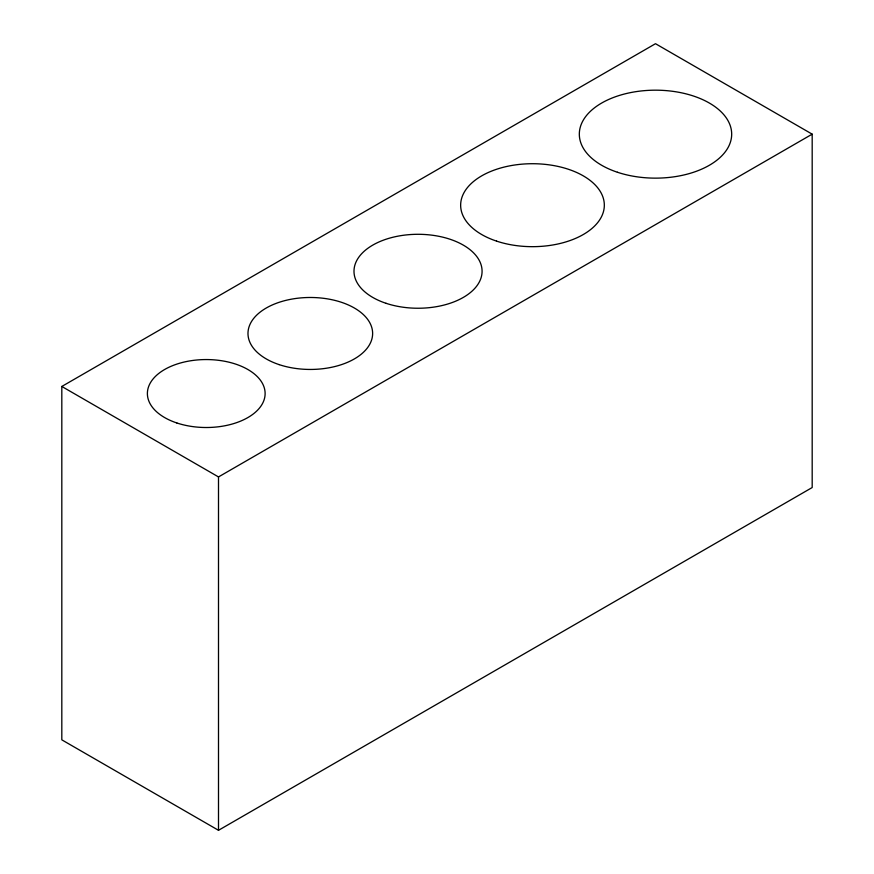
<?xml version="1.0" encoding="UTF-8"?>
<svg xmlns="http://www.w3.org/2000/svg" width="874" height="874" viewBox="0 0 874 874"><rect width="100%" height="100%" fill="white"/><g stroke="black" fill="none" stroke-linecap="round" stroke-linejoin="round"><path stroke-width="1.31" d="M61.814 386.461L655.5 43.7L812.186 134.159L812.186 487.539L218.5 830.3L61.814 739.841L61.814 386.461L218.5 476.931L812.186 134.159M218.5 476.931L218.5 830.3M176.821 422.961A58.864 33.977 0 0 0 265.117 393.529A58.864 33.977 0 0 0 176.821 364.108A58.864 33.977 0 0 0 176.821 422.961M279.145 364.622A62.316 35.976 0 0 0 372.63 333.464A62.316 35.976 0 0 0 279.145 302.306A62.316 35.976 0 0 0 279.145 364.622M386.002 303.289A64.053 36.981 0 0 0 482.077 271.268A64.053 36.981 0 0 0 386.002 239.247A64.053 36.981 0 0 0 386.002 303.289M496.563 241.115A71.843 41.482 0 0 0 604.327 205.193A71.843 41.482 0 0 0 496.563 169.272A71.843 41.482 0 0 0 496.563 241.115M617.415 172.244A76.169 43.973 0 0 0 731.68 134.159A76.169 43.973 0 0 0 617.415 96.074A76.169 43.973 0 0 0 617.415 172.244"/></g></svg>
